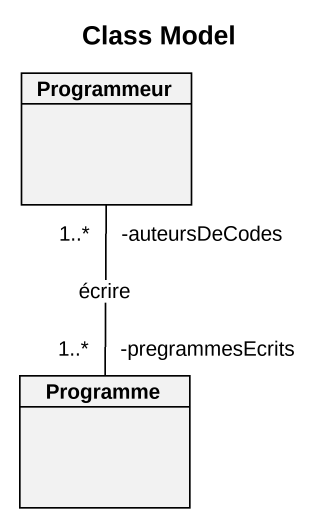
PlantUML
@startuml
title Class Model
hide circle
hide empty members
class Programmeur
class Programme
Programme "-pregrammesEcrits\n1..*" -up- "-auteursDeCodes\n1..*" Programmeur : écrire
@enduml
